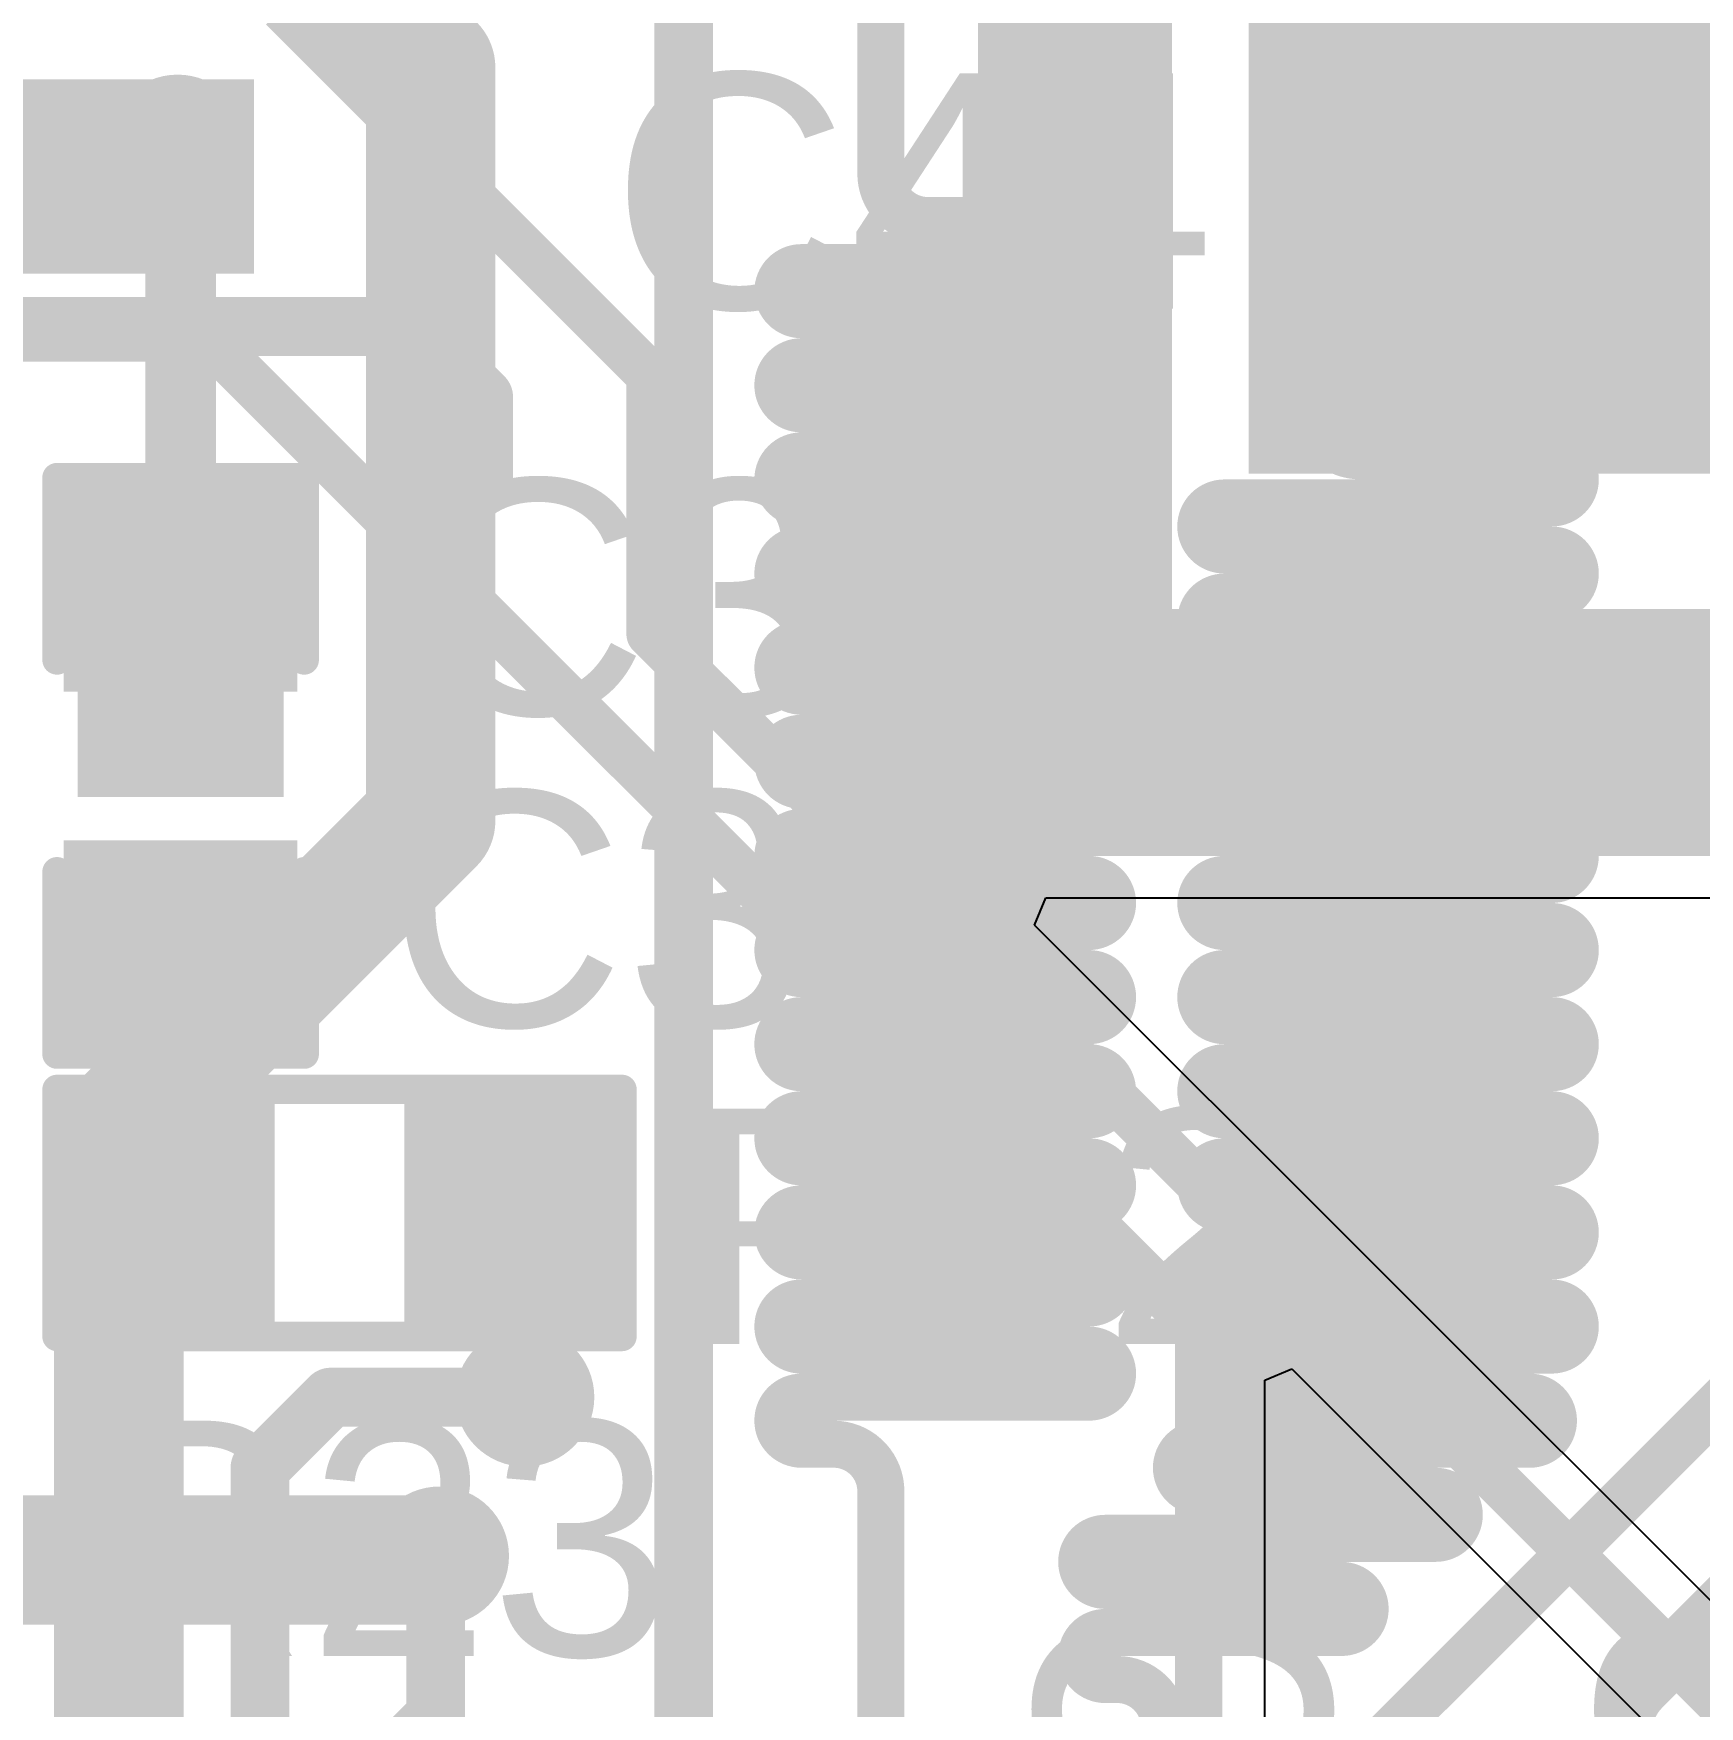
# Model space of a CAD drawing. Header units: millimetres. Extents: x -0.43 to 2.06, y -0.4 to 2.49.
# Drawn here: x 0.9115 to 1.1946, y 1.4304 to 1.7148 of the extents above; entities that cross this region are included whole.
import ezdxf

# ---------------------------------------------------------------- set-up
doc = ezdxf.new("R2010")
doc.units = ezdxf.units.MM
doc.header["$MEASUREMENT"] = 0
for name, color, linetype in [('BottomLayer', 5, 'Continuous'), ('TopLayer', 1, 'Continuous'), ('TopOverlay', 2, 'Continuous'), ('TopPaste', 8, 'Continuous'), ('TopSolder', 216, 'Continuous'), ('ViaHoleLayer', 16, 'Continuous')]:
    doc.layers.add(name, color=color, linetype=linetype)
doc.styles.add('Arial', font='', dxfattribs={"height": 0.2})
doc.styles.get('Arial').set_extended_font_data('Arial')

# ---------------------------------------------------------------- blocks, each defined once
blk = doc.blocks.new('RES_0603_73')
at = {"layer": 'TopLayer'}
for points in [[(-0.015, 0.0175), (-0.015, -0.0175), (-0.045, -0.0175), (-0.045, 0.0175)], [(0.045, 0.0175), (0.045, -0.0175), (0.015, -0.0175), (0.015, 0.0175)]]:
    blk.add_hatch(color=1, dxfattribs=at).paths.add_polyline_path(points)
at = {"layer": 'TopPaste'}
for points in [[(-0.015, 0.0175), (-0.015, -0.0175), (-0.045, -0.0175), (-0.045, 0.0175)], [(0.045, 0.0175), (0.045, -0.0175), (0.015, -0.0175), (0.015, 0.0175)]]:
    blk.add_hatch(color=8, dxfattribs=at).paths.add_polyline_path(points)
at = {"layer": 'TopSolder'}
for points in [[(-0.011, 0.0215), (-0.011, -0.0215), (-0.049, -0.0215), (-0.049, 0.0215)], [(0.049, 0.0215), (0.049, -0.0215), (0.011, -0.0215), (0.011, 0.0215)]]:
    blk.add_hatch(color=216, dxfattribs=at).paths.add_polyline_path(points)
at = {"layer": 'TopOverlay', "const_width": 0.005}
for points in [[(0.048, 0.021), (-0.048, 0.021)], [(-0.048, 0.021), (-0.048, -0.021)], [(0.048, 0.021), (0.048, -0.021)], [(0.048, -0.021), (-0.048, -0.021)]]:
    blk.add_lwpolyline(points, dxfattribs=at)
at = {"layer": 'TopOverlay', "const_width": 0.0025}
for points in [[(-0.04925, 0.021, 1), (-0.04675, 0.021, 1)], [(-0.04925, 0.021, 1), (-0.04675, 0.021, 1)], [(0.04675, 0.021, 1), (0.04925, 0.021, 1)], [(0.04675, 0.021, 1), (0.04925, 0.021, 1)], [(-0.04925, -0.021, 1), (-0.04675, -0.021, 1)], [(-0.04925, -0.021, 1), (-0.04675, -0.021, 1)], [(0.04675, -0.021, 1), (0.04925, -0.021, 1)], [(0.04675, -0.021, 1), (0.04925, -0.021, 1)]]:
    blk.add_lwpolyline(points, format="xyb", close=True, dxfattribs=at)
blk = doc.blocks.new('CAP_0603_126')
at = {"layer": 'TopLayer'}
for points in [[(-0.015, 0.0175), (-0.015, -0.0175), (-0.045, -0.0175), (-0.045, 0.0175)], [(0.045, 0.0175), (0.045, -0.0175), (0.015, -0.0175), (0.015, 0.0175)]]:
    blk.add_hatch(color=1, dxfattribs=at).paths.add_polyline_path(points)
at = {"layer": 'TopPaste'}
for points in [[(-0.015, 0.0175), (-0.015, -0.0175), (-0.045, -0.0175), (-0.045, 0.0175)], [(0.045, 0.0175), (0.045, -0.0175), (0.015, -0.0175), (0.015, 0.0175)]]:
    blk.add_hatch(color=8, dxfattribs=at).paths.add_polyline_path(points)
at = {"layer": 'TopSolder'}
for points in [[(-0.01264, 0.01986), (-0.01264, -0.01986), (-0.04736, -0.01986), (-0.04736, 0.01986)], [(0.04736, 0.01986), (0.04736, -0.01986), (0.01264, -0.01986), (0.01264, 0.01986)]]:
    blk.add_hatch(color=216, dxfattribs=at).paths.add_polyline_path(points)
at = {"layer": 'TopOverlay', "const_width": 0.005}
for points in [[(-0.049, -0.021), (-0.049, 0.021)], [(-0.018, 0.021), (-0.049, 0.021)], [(0.049, 0.021), (0.018, 0.021)], [(0.049, -0.021), (0.049, 0.021)], [(-0.018, -0.021), (-0.049, -0.021)], [(0.049, -0.021), (0.018, -0.021)]]:
    blk.add_lwpolyline(points, dxfattribs=at)
at = {"layer": 'TopOverlay', "const_width": 0.0025}
for points in [[(-0.05025, 0.021, 1), (-0.04775, 0.021, 1)], [(-0.05025, 0.021, 1), (-0.04775, 0.021, 1)], [(-0.01925, 0.021, 1), (-0.01675, 0.021, 1)], [(0.01675, 0.021, 1), (0.01925, 0.021, 1)], [(0.04775, 0.021, 1), (0.05025, 0.021, 1)], [(0.04775, 0.021, 1), (0.05025, 0.021, 1)], [(-0.05025, -0.021, 1), (-0.04775, -0.021, 1)], [(-0.05025, -0.021, 1), (-0.04775, -0.021, 1)], [(-0.01925, -0.021, 1), (-0.01675, -0.021, 1)], [(0.01675, -0.021, 1), (0.01925, -0.021, 1)], [(0.04775, -0.021, 1), (0.05025, -0.021, 1)], [(0.04775, -0.021, 1), (0.05025, -0.021, 1)]]:
    blk.add_lwpolyline(points, format="xyb", close=True, dxfattribs=at)

msp = doc.modelspace()

# ---------------------------------------------------------------- hatches: boundary and pattern name
at = {"layer": 'BottomLayer'}
h = msp.add_hatch(color=5, dxfattribs=at)
edge = h.paths.add_edge_path()
edge.add_arc((0.936, 1.696), 0.01181, 0, 360)
h = msp.add_hatch(color=5, dxfattribs=at)
edge = h.paths.add_edge_path()
edge.add_arc((0.937, 1.599), 0.01181, 0, 360)
h = msp.add_hatch(color=5, dxfattribs=at)
edge = h.paths.add_edge_path()
edge.add_arc((0.995, 1.483), 0.01181, 0, 360)
h = msp.add_hatch(color=5, dxfattribs=at)
edge = h.paths.add_edge_path()
edge.add_arc((0.9805, 1.456), 0.01181, 0, 360)
at = {"layer": 'TopLayer'}
for points in [[(1.072, 1.808), (1.072, 1.575), (1.105, 1.575), (1.105, 1.808)], [(1.118, 1.64), (1.356, 1.64), (1.356, 1.739), (1.118, 1.739)], [(0.824, 1.674), (0.949, 1.674), (0.949, 1.707), (0.824, 1.707)], [(0.919, 1.585), (0.954, 1.585), (0.954, 1.633), (0.919, 1.633)], [(1.072, 1.575), (1.458, 1.575), (1.458, 1.617), (1.072, 1.617)]]:
    msp.add_hatch(color=1, dxfattribs=at).paths.add_polyline_path(points)
h = msp.add_hatch(color=1, dxfattribs=at)
edge = h.paths.add_edge_path()
edge.add_arc((0.936, 1.696), 0.01181, 0, 360)
h = msp.add_hatch(color=1, dxfattribs=at)
edge = h.paths.add_edge_path()
edge.add_arc((0.937, 1.599), 0.01181, 0, 360)
h = msp.add_hatch(color=1, dxfattribs=at)
edge = h.paths.add_edge_path()
edge.add_arc((0.995, 1.483), 0.01181, 0, 360)
h = msp.add_hatch(color=1, dxfattribs=at)
edge = h.paths.add_edge_path()
edge.add_arc((0.9805, 1.456), 0.01181, 0, 360)
at = {"layer": 'ViaHoleLayer'}
h = msp.add_hatch(color=16, dxfattribs=at)
edge = h.paths.add_edge_path()
edge.add_arc((0.936, 1.696), 0.00591, 0, 360)
h = msp.add_hatch(color=16, dxfattribs=at)
edge = h.paths.add_edge_path()
edge.add_arc((0.937, 1.599), 0.00591, 0, 360)
h = msp.add_hatch(color=16, dxfattribs=at)
edge = h.paths.add_edge_path()
edge.add_arc((0.995, 1.483), 0.00591, 0, 360)
h = msp.add_hatch(color=16, dxfattribs=at)
edge = h.paths.add_edge_path()
edge.add_arc((0.9805, 1.456), 0.00591, 0, 360)

# ---------------------------------------------------------------- linework, layer by layer
at = {"layer": 'BottomLayer'}
for points, const_width in [([(1.129, 1.67555), (1.217, 1.76355)], 0.008), ([(0.946, 1.742), (0.979, 1.709)], 0.022), ([(1.022, 1.401), (1.022, 1.726)], 0.01), ([(1.0555, 1.706), (1.0555, 1.7225)], 0.008), ([(0.979, 1.581), (0.979, 1.709)], 0.022), ([(1.0555, 1.691), (1.0555, 1.706)], 0.008), ([(0.936, 1.696), (0.9365, 1.6955)], 0.012), ([(0.9365, 1.5995), (0.9365, 1.6955)], 0.012), ([(1.0635, 1.683), (1.09087, 1.683)], 0.008), ([(1.042, 1.675), (1.09087, 1.675)], 0.008), ([(1.129, 1.665), (1.129, 1.67555)], 0.008), ([(1.042, 1.667), (1.09087, 1.667)], 0.008), ([(1.129, 1.651), (1.129, 1.665)], 0.008), ([(1.042, 1.659), (1.09087, 1.659)], 0.008), ([(1.042, 1.651), (1.09087, 1.651)], 0.008), ([(1.042, 1.643), (1.09087, 1.643)], 0.008), ([(1.137, 1.643), (1.1695, 1.643)], 0.008), ([(1.042, 1.635), (1.09087, 1.635)], 0.008), ([(1.11387, 1.635), (1.1695, 1.635)], 0.008), ([(1.042, 1.627), (1.09087, 1.627)], 0.008), ([(1.11387, 1.627), (1.1695, 1.627)], 0.008), ([(1.042, 1.619), (1.09087, 1.619)], 0.008), ([(1.11387, 1.619), (1.1695, 1.619)], 0.008), ([(1.042, 1.611), (1.09087, 1.611)], 0.008), ([(1.11387, 1.611), (1.1695, 1.611)], 0.008), ([(1.042, 1.603), (1.09087, 1.603)], 0.008), ([(1.11387, 1.603), (1.1695, 1.603)], 0.008), ([(0.9365, 1.5995), (0.937, 1.599)], 0.012), ([(1.042, 1.595), (1.09087, 1.595)], 0.008), ([(1.11387, 1.595), (1.1695, 1.595)], 0.008), ([(0.926, 1.528), (0.979, 1.581)], 0.022), ([(1.042, 1.587), (1.09087, 1.587)], 0.008), ([(1.11387, 1.587), (1.1695, 1.587)], 0.008), ([(1.042, 1.579), (1.09087, 1.579)], 0.008), ([(1.11387, 1.579), (1.1695, 1.579)], 0.008), ([(1.042, 1.571), (1.09087, 1.571)], 0.008), ([(1.11387, 1.571), (1.1695, 1.571)], 0.008), ([(1.042, 1.563), (1.09087, 1.563)], 0.008), ([(1.11387, 1.563), (1.1695, 1.563)], 0.008), ([(1.042, 1.555), (1.09087, 1.555)], 0.008), ([(1.11387, 1.555), (1.1695, 1.555)], 0.008), ([(1.042, 1.547), (1.09087, 1.547)], 0.008), ([(1.11387, 1.547), (1.1695, 1.547)], 0.008), ([(1.042, 1.539), (1.09087, 1.539)], 0.008), ([(1.11387, 1.539), (1.1695, 1.539)], 0.008), ([(0.926, 1.417), (0.926, 1.528)], 0.022), ([(1.042, 1.531), (1.09087, 1.531)], 0.008), ([(1.11387, 1.531), (1.1695, 1.531)], 0.008), ([(1.042, 1.523), (1.09087, 1.523)], 0.008), ([(1.11387, 1.523), (1.1695, 1.523)], 0.008), ([(1.042, 1.515), (1.09087, 1.515)], 0.008), ([(1.11387, 1.515), (1.1695, 1.515)], 0.008), ([(1.042, 1.507), (1.09087, 1.507)], 0.008), ([(1.11387, 1.507), (1.1695, 1.507)], 0.008), ([(1.042, 1.499), (1.09087, 1.499)], 0.008), ([(1.044, 1.328), (1.21469, 1.49869)], 0.008), ([(1.11387, 1.499), (1.1695, 1.499)], 0.008), ([(1.042, 1.491), (1.09087, 1.491)], 0.008), ([(1.11387, 1.491), (1.1695, 1.491)], 0.008), ([(0.95, 1.471), (0.962, 1.483)], 0.01), ([(0.962, 1.483), (0.995, 1.483)], 0.01), ([(1.042, 1.483), (1.09087, 1.483)], 0.008), ([(1.11387, 1.483), (1.16579, 1.483)], 0.008), ([(1.042, 1.475), (1.0475, 1.475)], 0.008), ([(1.10973, 1.475), (1.16579, 1.475)], 0.008), ([(0.95, 0.989), (0.95, 1.471)], 0.01), ([(1.0555, 1.463), (1.0555, 1.467)], 0.008), ([(1.10973, 1.467), (1.14979, 1.467)], 0.008), ([(1.0555, 1.418), (1.0555, 1.463)], 0.008), ([(1.09363, 1.459), (1.14979, 1.459)], 0.008), ([(0.97986, 1.42886), (0.97986, 1.45558)], 0.01), ([(1.18467, 1.43367), (1.2045, 1.4535)], 0.01), ([(1.09363, 1.451), (1.13379, 1.451)], 0.008), ([(1.09363, 1.443), (1.13379, 1.443)], 0.008), ([(1.09363, 1.435), (1.09569, 1.435)], 0.008), ([(0.9735, 1.4225), (0.97986, 1.42886)], 0.01)]:
    msp.add_lwpolyline(points, dxfattribs=dict(at, const_width=const_width))
for points, const_width in [([(0.9735, 1.709, 1), (0.9845, 1.709, 1)], 0.011), ([(0.9735, 1.709, 1), (0.9845, 1.709, 1)], 0.011), ([(1.0535, 1.706, 1), (1.0575, 1.706, 1)], 0.004), ([(1.0535, 1.706, 1), (1.0575, 1.706, 1)], 0.004), ([(0.933, 1.696, 1), (0.939, 1.696, 1)], 0.006), ([(0.9335, 1.6955, 1), (0.9395, 1.6955, 1)], 0.006), ([(0.9335, 1.6955, 1), (0.9395, 1.6955, 1)], 0.006), ([(1.0535, 1.691, 1), (1.0575, 1.691, 1)], 0.004), ([(1.0535, 1.691, 1), (1.0575, 1.691, 1)], 0.004), ([(1.0615, 1.683, 1), (1.0655, 1.683, 1)], 0.004), ([(1.0615, 1.683, 1), (1.0655, 1.683, 1)], 0.004), ([(1.08887, 1.683, 1), (1.09287, 1.683, 1)], 0.004), ([(1.08887, 1.683, 1), (1.09287, 1.683, 1)], 0.004), ([(1.04, 1.675, 1), (1.044, 1.675, 1)], 0.004), ([(1.04, 1.675, 1), (1.044, 1.675, 1)], 0.004), ([(1.08887, 1.675, 1), (1.09287, 1.675, 1)], 0.004), ([(1.08887, 1.675, 1), (1.09287, 1.675, 1)], 0.004), ([(1.127, 1.67555, 1), (1.131, 1.67555, 1)], 0.004), ([(1.127, 1.67555, 1), (1.131, 1.67555, 1)], 0.004), ([(1.04, 1.667, 1), (1.044, 1.667, 1)], 0.004), ([(1.04, 1.667, 1), (1.044, 1.667, 1)], 0.004), ([(1.08887, 1.667, 1), (1.09287, 1.667, 1)], 0.004), ([(1.08887, 1.667, 1), (1.09287, 1.667, 1)], 0.004), ([(1.127, 1.665, 1), (1.131, 1.665, 1)], 0.004), ([(1.127, 1.665, 1), (1.131, 1.665, 1)], 0.004), ([(1.04, 1.659, 1), (1.044, 1.659, 1)], 0.004), ([(1.04, 1.659, 1), (1.044, 1.659, 1)], 0.004), ([(1.08887, 1.659, 1), (1.09287, 1.659, 1)], 0.004), ([(1.08887, 1.659, 1), (1.09287, 1.659, 1)], 0.004), ([(1.04, 1.651, 1), (1.044, 1.651, 1)], 0.004), ([(1.04, 1.651, 1), (1.044, 1.651, 1)], 0.004), ([(1.08887, 1.651, 1), (1.09287, 1.651, 1)], 0.004), ([(1.08887, 1.651, 1), (1.09287, 1.651, 1)], 0.004), ([(1.127, 1.651, 1), (1.131, 1.651, 1)], 0.004), ([(1.127, 1.651, 1), (1.131, 1.651, 1)], 0.004), ([(1.04, 1.643, 1), (1.044, 1.643, 1)], 0.004), ([(1.04, 1.643, 1), (1.044, 1.643, 1)], 0.004), ([(1.08887, 1.643, 1), (1.09287, 1.643, 1)], 0.004), ([(1.08887, 1.643, 1), (1.09287, 1.643, 1)], 0.004), ([(1.135, 1.643, 1), (1.139, 1.643, 1)], 0.004), ([(1.135, 1.643, 1), (1.139, 1.643, 1)], 0.004), ([(1.1675, 1.643, 1), (1.1715, 1.643, 1)], 0.004), ([(1.1675, 1.643, 1), (1.1715, 1.643, 1)], 0.004), ([(1.04, 1.635, 1), (1.044, 1.635, 1)], 0.004), ([(1.04, 1.635, 1), (1.044, 1.635, 1)], 0.004), ([(1.08887, 1.635, 1), (1.09287, 1.635, 1)], 0.004), ([(1.08887, 1.635, 1), (1.09287, 1.635, 1)], 0.004), ([(1.11187, 1.635, 1), (1.11587, 1.635, 1)], 0.004), ([(1.11187, 1.635, 1), (1.11587, 1.635, 1)], 0.004), ([(1.1675, 1.635, 1), (1.1715, 1.635, 1)], 0.004), ([(1.1675, 1.635, 1), (1.1715, 1.635, 1)], 0.004), ([(1.04, 1.627, 1), (1.044, 1.627, 1)], 0.004), ([(1.04, 1.627, 1), (1.044, 1.627, 1)], 0.004), ([(1.08887, 1.627, 1), (1.09287, 1.627, 1)], 0.004), ([(1.08887, 1.627, 1), (1.09287, 1.627, 1)], 0.004), ([(1.11187, 1.627, 1), (1.11587, 1.627, 1)], 0.004), ([(1.11187, 1.627, 1), (1.11587, 1.627, 1)], 0.004), ([(1.1675, 1.627, 1), (1.1715, 1.627, 1)], 0.004), ([(1.1675, 1.627, 1), (1.1715, 1.627, 1)], 0.004), ([(1.04, 1.619, 1), (1.044, 1.619, 1)], 0.004), ([(1.04, 1.619, 1), (1.044, 1.619, 1)], 0.004), ([(1.08887, 1.619, 1), (1.09287, 1.619, 1)], 0.004), ([(1.08887, 1.619, 1), (1.09287, 1.619, 1)], 0.004), ([(1.11187, 1.619, 1), (1.11587, 1.619, 1)], 0.004), ([(1.11187, 1.619, 1), (1.11587, 1.619, 1)], 0.004), ([(1.1675, 1.619, 1), (1.1715, 1.619, 1)], 0.004), ([(1.1675, 1.619, 1), (1.1715, 1.619, 1)], 0.004), ([(1.04, 1.611, 1), (1.044, 1.611, 1)], 0.004), ([(1.04, 1.611, 1), (1.044, 1.611, 1)], 0.004), ([(1.08887, 1.611, 1), (1.09287, 1.611, 1)], 0.004), ([(1.08887, 1.611, 1), (1.09287, 1.611, 1)], 0.004), ([(1.11187, 1.611, 1), (1.11587, 1.611, 1)], 0.004), ([(1.11187, 1.611, 1), (1.11587, 1.611, 1)], 0.004), ([(1.1675, 1.611, 1), (1.1715, 1.611, 1)], 0.004), ([(1.1675, 1.611, 1), (1.1715, 1.611, 1)], 0.004), ([(1.04, 1.603, 1), (1.044, 1.603, 1)], 0.004), ([(1.04, 1.603, 1), (1.044, 1.603, 1)], 0.004), ([(1.08887, 1.603, 1), (1.09287, 1.603, 1)], 0.004), ([(1.08887, 1.603, 1), (1.09287, 1.603, 1)], 0.004), ([(1.11187, 1.603, 1), (1.11587, 1.603, 1)], 0.004), ([(1.11187, 1.603, 1), (1.11587, 1.603, 1)], 0.004), ([(1.1675, 1.603, 1), (1.1715, 1.603, 1)], 0.004), ([(1.1675, 1.603, 1), (1.1715, 1.603, 1)], 0.004), ([(0.9335, 1.5995, 1), (0.9395, 1.5995, 1)], 0.006), ([(0.9335, 1.5995, 1), (0.9395, 1.5995, 1)], 0.006), ([(0.934, 1.599, 1), (0.94, 1.599, 1)], 0.006), ([(1.04, 1.595, 1), (1.044, 1.595, 1)], 0.004), ([(1.04, 1.595, 1), (1.044, 1.595, 1)], 0.004), ([(1.08887, 1.595, 1), (1.09287, 1.595, 1)], 0.004), ([(1.08887, 1.595, 1), (1.09287, 1.595, 1)], 0.004), ([(1.11187, 1.595, 1), (1.11587, 1.595, 1)], 0.004), ([(1.11187, 1.595, 1), (1.11587, 1.595, 1)], 0.004), ([(1.1675, 1.595, 1), (1.1715, 1.595, 1)], 0.004), ([(1.1675, 1.595, 1), (1.1715, 1.595, 1)], 0.004), ([(0.9735, 1.581, 1), (0.9845, 1.581, 1)], 0.011), ([(0.9735, 1.581, 1), (0.9845, 1.581, 1)], 0.011), ([(1.04, 1.587, 1), (1.044, 1.587, 1)], 0.004), ([(1.04, 1.587, 1), (1.044, 1.587, 1)], 0.004), ([(1.08887, 1.587, 1), (1.09287, 1.587, 1)], 0.004), ([(1.08887, 1.587, 1), (1.09287, 1.587, 1)], 0.004), ([(1.11187, 1.587, 1), (1.11587, 1.587, 1)], 0.004), ([(1.11187, 1.587, 1), (1.11587, 1.587, 1)], 0.004), ([(1.1675, 1.587, 1), (1.1715, 1.587, 1)], 0.004), ([(1.1675, 1.587, 1), (1.1715, 1.587, 1)], 0.004), ([(1.04, 1.579, 1), (1.044, 1.579, 1)], 0.004), ([(1.04, 1.579, 1), (1.044, 1.579, 1)], 0.004), ([(1.08887, 1.579, 1), (1.09287, 1.579, 1)], 0.004), ([(1.08887, 1.579, 1), (1.09287, 1.579, 1)], 0.004), ([(1.11187, 1.579, 1), (1.11587, 1.579, 1)], 0.004), ([(1.11187, 1.579, 1), (1.11587, 1.579, 1)], 0.004), ([(1.1675, 1.579, 1), (1.1715, 1.579, 1)], 0.004), ([(1.1675, 1.579, 1), (1.1715, 1.579, 1)], 0.004), ([(1.04, 1.571, 1), (1.044, 1.571, 1)], 0.004), ([(1.04, 1.571, 1), (1.044, 1.571, 1)], 0.004), ([(1.08887, 1.571, 1), (1.09287, 1.571, 1)], 0.004), ([(1.08887, 1.571, 1), (1.09287, 1.571, 1)], 0.004), ([(1.11187, 1.571, 1), (1.11587, 1.571, 1)], 0.004), ([(1.11187, 1.571, 1), (1.11587, 1.571, 1)], 0.004), ([(1.1675, 1.571, 1), (1.1715, 1.571, 1)], 0.004), ([(1.1675, 1.571, 1), (1.1715, 1.571, 1)], 0.004), ([(1.04, 1.563, 1), (1.044, 1.563, 1)], 0.004), ([(1.04, 1.563, 1), (1.044, 1.563, 1)], 0.004), ([(1.08887, 1.563, 1), (1.09287, 1.563, 1)], 0.004), ([(1.08887, 1.563, 1), (1.09287, 1.563, 1)], 0.004), ([(1.11187, 1.563, 1), (1.11587, 1.563, 1)], 0.004), ([(1.11187, 1.563, 1), (1.11587, 1.563, 1)], 0.004), ([(1.1675, 1.563, 1), (1.1715, 1.563, 1)], 0.004), ([(1.1675, 1.563, 1), (1.1715, 1.563, 1)], 0.004), ([(1.04, 1.555, 1), (1.044, 1.555, 1)], 0.004), ([(1.04, 1.555, 1), (1.044, 1.555, 1)], 0.004), ([(1.08887, 1.555, 1), (1.09287, 1.555, 1)], 0.004), ([(1.08887, 1.555, 1), (1.09287, 1.555, 1)], 0.004), ([(1.11187, 1.555, 1), (1.11587, 1.555, 1)], 0.004), ([(1.11187, 1.555, 1), (1.11587, 1.555, 1)], 0.004), ([(1.1675, 1.555, 1), (1.1715, 1.555, 1)], 0.004), ([(1.1675, 1.555, 1), (1.1715, 1.555, 1)], 0.004), ([(1.04, 1.547, 1), (1.044, 1.547, 1)], 0.004), ([(1.04, 1.547, 1), (1.044, 1.547, 1)], 0.004), ([(1.08887, 1.547, 1), (1.09287, 1.547, 1)], 0.004), ([(1.08887, 1.547, 1), (1.09287, 1.547, 1)], 0.004), ([(1.11187, 1.547, 1), (1.11587, 1.547, 1)], 0.004), ([(1.11187, 1.547, 1), (1.11587, 1.547, 1)], 0.004), ([(1.1675, 1.547, 1), (1.1715, 1.547, 1)], 0.004), ([(1.1675, 1.547, 1), (1.1715, 1.547, 1)], 0.004), ([(1.04, 1.539, 1), (1.044, 1.539, 1)], 0.004), ([(1.04, 1.539, 1), (1.044, 1.539, 1)], 0.004), ([(1.08887, 1.539, 1), (1.09287, 1.539, 1)], 0.004), ([(1.08887, 1.539, 1), (1.09287, 1.539, 1)], 0.004), ([(1.11187, 1.539, 1), (1.11587, 1.539, 1)], 0.004), ([(1.11187, 1.539, 1), (1.11587, 1.539, 1)], 0.004), ([(1.1675, 1.539, 1), (1.1715, 1.539, 1)], 0.004), ([(1.1675, 1.539, 1), (1.1715, 1.539, 1)], 0.004), ([(0.9205, 1.528, 1), (0.9315, 1.528, 1)], 0.011), ([(0.9205, 1.528, 1), (0.9315, 1.528, 1)], 0.011), ([(1.04, 1.531, 1), (1.044, 1.531, 1)], 0.004), ([(1.04, 1.531, 1), (1.044, 1.531, 1)], 0.004), ([(1.08887, 1.531, 1), (1.09287, 1.531, 1)], 0.004), ([(1.08887, 1.531, 1), (1.09287, 1.531, 1)], 0.004), ([(1.11187, 1.531, 1), (1.11587, 1.531, 1)], 0.004), ([(1.11187, 1.531, 1), (1.11587, 1.531, 1)], 0.004), ([(1.1675, 1.531, 1), (1.1715, 1.531, 1)], 0.004), ([(1.1675, 1.531, 1), (1.1715, 1.531, 1)], 0.004), ([(1.04, 1.523, 1), (1.044, 1.523, 1)], 0.004), ([(1.04, 1.523, 1), (1.044, 1.523, 1)], 0.004), ([(1.08887, 1.523, 1), (1.09287, 1.523, 1)], 0.004), ([(1.08887, 1.523, 1), (1.09287, 1.523, 1)], 0.004), ([(1.11187, 1.523, 1), (1.11587, 1.523, 1)], 0.004), ([(1.11187, 1.523, 1), (1.11587, 1.523, 1)], 0.004), ([(1.1675, 1.523, 1), (1.1715, 1.523, 1)], 0.004), ([(1.1675, 1.523, 1), (1.1715, 1.523, 1)], 0.004), ([(1.04, 1.515, 1), (1.044, 1.515, 1)], 0.004), ([(1.04, 1.515, 1), (1.044, 1.515, 1)], 0.004), ([(1.08887, 1.515, 1), (1.09287, 1.515, 1)], 0.004), ([(1.08887, 1.515, 1), (1.09287, 1.515, 1)], 0.004), ([(1.11187, 1.515, 1), (1.11587, 1.515, 1)], 0.004), ([(1.11187, 1.515, 1), (1.11587, 1.515, 1)], 0.004), ([(1.1675, 1.515, 1), (1.1715, 1.515, 1)], 0.004), ([(1.1675, 1.515, 1), (1.1715, 1.515, 1)], 0.004), ([(1.04, 1.507, 1), (1.044, 1.507, 1)], 0.004), ([(1.04, 1.507, 1), (1.044, 1.507, 1)], 0.004), ([(1.08887, 1.507, 1), (1.09287, 1.507, 1)], 0.004), ([(1.08887, 1.507, 1), (1.09287, 1.507, 1)], 0.004), ([(1.11187, 1.507, 1), (1.11587, 1.507, 1)], 0.004), ([(1.11187, 1.507, 1), (1.11587, 1.507, 1)], 0.004), ([(1.1675, 1.507, 1), (1.1715, 1.507, 1)], 0.004), ([(1.1675, 1.507, 1), (1.1715, 1.507, 1)], 0.004), ([(1.04, 1.499, 1), (1.044, 1.499, 1)], 0.004), ([(1.04, 1.499, 1), (1.044, 1.499, 1)], 0.004), ([(1.08887, 1.499, 1), (1.09287, 1.499, 1)], 0.004), ([(1.08887, 1.499, 1), (1.09287, 1.499, 1)], 0.004), ([(1.11187, 1.499, 1), (1.11587, 1.499, 1)], 0.004), ([(1.11187, 1.499, 1), (1.11587, 1.499, 1)], 0.004), ([(1.1675, 1.499, 1), (1.1715, 1.499, 1)], 0.004), ([(1.1675, 1.499, 1), (1.1715, 1.499, 1)], 0.004), ([(1.04, 1.491, 1), (1.044, 1.491, 1)], 0.004), ([(1.04, 1.491, 1), (1.044, 1.491, 1)], 0.004), ([(1.08887, 1.491, 1), (1.09287, 1.491, 1)], 0.004), ([(1.08887, 1.491, 1), (1.09287, 1.491, 1)], 0.004), ([(1.11187, 1.491, 1), (1.11587, 1.491, 1)], 0.004), ([(1.11187, 1.491, 1), (1.11587, 1.491, 1)], 0.004), ([(1.1675, 1.491, 1), (1.1715, 1.491, 1)], 0.004), ([(1.1675, 1.491, 1), (1.1715, 1.491, 1)], 0.004), ([(0.9595, 1.483, 1), (0.9645, 1.483, 1)], 0.005), ([(0.9595, 1.483, 1), (0.9645, 1.483, 1)], 0.005), ([(0.9925, 1.483, 1), (0.9975, 1.483, 1)], 0.005), ([(1.04, 1.483, 1), (1.044, 1.483, 1)], 0.004), ([(1.04, 1.483, 1), (1.044, 1.483, 1)], 0.004), ([(1.08887, 1.483, 1), (1.09287, 1.483, 1)], 0.004), ([(1.08887, 1.483, 1), (1.09287, 1.483, 1)], 0.004), ([(1.11187, 1.483, 1), (1.11587, 1.483, 1)], 0.004), ([(1.11187, 1.483, 1), (1.11587, 1.483, 1)], 0.004), ([(1.16379, 1.483, 1), (1.16779, 1.483, 1)], 0.004), ([(1.16379, 1.483, 1), (1.16779, 1.483, 1)], 0.004), ([(1.04, 1.475, 1), (1.044, 1.475, 1)], 0.004), ([(1.04, 1.475, 1), (1.044, 1.475, 1)], 0.004), ([(1.0455, 1.475, 1), (1.0495, 1.475, 1)], 0.004), ([(1.0455, 1.475, 1), (1.0495, 1.475, 1)], 0.004), ([(1.10773, 1.475, 1), (1.11173, 1.475, 1)], 0.004), ([(1.10773, 1.475, 1), (1.11173, 1.475, 1)], 0.004), ([(1.16379, 1.475, 1), (1.16779, 1.475, 1)], 0.004), ([(1.16379, 1.475, 1), (1.16779, 1.475, 1)], 0.004), ([(0.9475, 1.471, 1), (0.9525, 1.471, 1)], 0.005), ([(0.9475, 1.471, 1), (0.9525, 1.471, 1)], 0.005), ([(1.0535, 1.467, 1), (1.0575, 1.467, 1)], 0.004), ([(1.0535, 1.467, 1), (1.0575, 1.467, 1)], 0.004), ([(1.10773, 1.467, 1), (1.11173, 1.467, 1)], 0.004), ([(1.10773, 1.467, 1), (1.11173, 1.467, 1)], 0.004), ([(1.14779, 1.467, 1), (1.15179, 1.467, 1)], 0.004), ([(1.14779, 1.467, 1), (1.15179, 1.467, 1)], 0.004), ([(1.0535, 1.463, 1), (1.0575, 1.463, 1)], 0.004), ([(1.0535, 1.463, 1), (1.0575, 1.463, 1)], 0.004), ([(1.09163, 1.459, 1), (1.09563, 1.459, 1)], 0.004), ([(1.09163, 1.459, 1), (1.09563, 1.459, 1)], 0.004), ([(1.14779, 1.459, 1), (1.15179, 1.459, 1)], 0.004), ([(1.14779, 1.459, 1), (1.15179, 1.459, 1)], 0.004), ([(0.97736, 1.45558, 1), (0.98236, 1.45558, 1)], 0.005), ([(1.09163, 1.451, 1), (1.09563, 1.451, 1)], 0.004), ([(1.09163, 1.451, 1), (1.09563, 1.451, 1)], 0.004), ([(1.13179, 1.451, 1), (1.13579, 1.451, 1)], 0.004), ([(1.13179, 1.451, 1), (1.13579, 1.451, 1)], 0.004), ([(1.09163, 1.443, 1), (1.09563, 1.443, 1)], 0.004), ([(1.09163, 1.443, 1), (1.09563, 1.443, 1)], 0.004), ([(1.13179, 1.443, 1), (1.13579, 1.443, 1)], 0.004), ([(1.13179, 1.443, 1), (1.13579, 1.443, 1)], 0.004), ([(1.09163, 1.435, 1), (1.09563, 1.435, 1)], 0.004), ([(1.09163, 1.435, 1), (1.09563, 1.435, 1)], 0.004), ([(1.09369, 1.435, 1), (1.09769, 1.435, 1)], 0.004), ([(1.09369, 1.435, 1), (1.09769, 1.435, 1)], 0.004), ([(1.18217, 1.43367, 1), (1.18717, 1.43367, 1)], 0.005), ([(1.18217, 1.43367, 1), (1.18717, 1.43367, 1)], 0.005), ([(0.97736, 1.42886, 1), (0.98236, 1.42886, 1)], 0.005), ([(0.97736, 1.42886, 1), (0.98236, 1.42886, 1)], 0.005)]:
    msp.add_lwpolyline(points, format="xyb", close=True, dxfattribs=dict(at, const_width=const_width))
for points, const_width in [([(1.0635, 1.683, -0.414214), (1.0555, 1.691)], 0.008), ([(1.09087, 1.683, -1), (1.09087, 1.675)], 0.008), ([(1.042, 1.667, -1), (1.042, 1.675)], 0.008), ([(1.09087, 1.667, -1), (1.09087, 1.659)], 0.008), ([(1.042, 1.651, -1), (1.042, 1.659)], 0.008), ([(1.09087, 1.651, -1), (1.09087, 1.643)], 0.008), ([(1.137, 1.643, -0.414214), (1.129, 1.651)], 0.008), ([(1.042, 1.635, -1), (1.042, 1.643)], 0.008), ([(1.1695, 1.643, -1), (1.1695, 1.635)], 0.008), ([(1.09087, 1.635, -1), (1.09087, 1.627)], 0.008), ([(1.11387, 1.627, -1), (1.11387, 1.635)], 0.008), ([(1.042, 1.619, -1), (1.042, 1.627)], 0.008), ([(1.1695, 1.627, -1), (1.1695, 1.619)], 0.008), ([(1.09087, 1.619, -1), (1.09087, 1.611)], 0.008), ([(1.11387, 1.611, -1), (1.11387, 1.619)], 0.008), ([(1.042, 1.603, -1), (1.042, 1.611)], 0.008), ([(1.1695, 1.611, -1), (1.1695, 1.603)], 0.008), ([(1.09087, 1.603, -1), (1.09087, 1.595)], 0.008), ([(1.11387, 1.595, -1), (1.11387, 1.603)], 0.008), ([(1.042, 1.587, -1), (1.042, 1.595)], 0.008), ([(1.1695, 1.595, -1), (1.1695, 1.587)], 0.008), ([(1.09087, 1.587, -1), (1.09087, 1.579)], 0.008), ([(1.11387, 1.579, -1), (1.11387, 1.587)], 0.008), ([(1.042, 1.571, -1), (1.042, 1.579)], 0.008), ([(1.1695, 1.579, -1), (1.1695, 1.571)], 0.008), ([(1.09087, 1.571, -1), (1.09087, 1.563)], 0.008), ([(1.11387, 1.563, -1), (1.11387, 1.571)], 0.008), ([(1.042, 1.555, -1), (1.042, 1.563)], 0.008), ([(1.1695, 1.563, -1), (1.1695, 1.555)], 0.008), ([(1.09087, 1.555, -1), (1.09087, 1.547)], 0.008), ([(1.11387, 1.547, -1), (1.11387, 1.555)], 0.008), ([(1.042, 1.539, -1), (1.042, 1.547)], 0.008), ([(1.1695, 1.547, -1), (1.1695, 1.539)], 0.008), ([(1.09087, 1.539, -1), (1.09087, 1.531)], 0.008), ([(1.11387, 1.531, -1), (1.11387, 1.539)], 0.008), ([(1.042, 1.523, -1), (1.042, 1.531)], 0.008), ([(1.1695, 1.531, -1), (1.1695, 1.523)], 0.008), ([(1.09087, 1.523, -1), (1.09087, 1.515)], 0.008), ([(1.11387, 1.515, -1), (1.11387, 1.523)], 0.008), ([(1.042, 1.507, -1), (1.042, 1.515)], 0.008), ([(1.1695, 1.515, -1), (1.1695, 1.507)], 0.008), ([(1.09087, 1.507, -1), (1.09087, 1.499)], 0.008), ([(1.11387, 1.499, -1), (1.11387, 1.507)], 0.008), ([(1.042, 1.491, -1), (1.042, 1.499)], 0.008), ([(1.1695, 1.499, -1), (1.1695, 1.491)], 0.008), ([(1.09087, 1.491, -1), (1.09087, 1.483)], 0.008), ([(1.11387, 1.483, -1), (1.11387, 1.491)], 0.008), ([(1.042, 1.475, -1), (1.042, 1.483)], 0.008), ([(1.16579, 1.483, -1), (1.16579, 1.475)], 0.008), ([(1.0475, 1.475, -0.414214), (1.0555, 1.467)], 0.008), ([(1.10973, 1.467, -1), (1.10973, 1.475)], 0.008), ([(1.14979, 1.467, -1), (1.14979, 1.459)], 0.008), ([(1.09363, 1.451, -1), (1.09363, 1.459)], 0.008), ([(1.13379, 1.451, -1), (1.13379, 1.443)], 0.008), ([(1.09363, 1.435, -1), (1.09363, 1.443)], 0.008), ([(1.09569, 1.435, -0.668182), (1.10134, 1.42134)], 0.008), ([(1.18467, 1.41953, -0.414218), (1.18467, 1.43367)], 0.01)]:
    msp.add_lwpolyline(points, format="xyb", dxfattribs=dict(at, const_width=const_width))
at = {"layer": 'TopLayer'}
for p, q in [((1.08162, 1.56324), (1.08353, 1.56786)), ((1.08353, 1.56786), (1.458, 1.56786)), ((1.21144, 1.43342), (1.08162, 1.56324)), ((1.12073, 1.48588), (1.12535, 1.48779)), ((1.12535, 1.48779), (1.1923, 1.42084)), ((1.12073, 1.32231), (1.12073, 1.48588))]:
    msp.add_line(p, q, dxfattribs=at)
for points, const_width in [([(0.95384, 1.71916), (1.01626, 1.65674)], 0.008), ([(0.935, 1.695), (0.936, 1.696)], 0.008), ([(0.807, 1.663), (0.941, 1.663)], 0.008), ([(0.941, 1.663), (1.10951, 1.49449)], 0.008), ([(1.01626, 1.61274), (1.01626, 1.65674)], 0.008), ([(0.93676, 1.61794), (0.93982, 1.621)], 0.012), ([(0.93676, 1.59924), (0.93676, 1.61794)], 0.012), ([(1.01626, 1.61274), (1.20351, 1.42549)], 0.008), ([(0.93676, 1.59924), (0.937, 1.599)], 0.012), ([(0.93501, 1.56081), (0.93651, 1.56231)], 0.02), ([(0.93501, 1.51781), (0.93501, 1.56081)], 0.02), ([(0.93351, 1.51631), (0.93501, 1.51781)], 0.02), ([(0.99351, 1.51631), (0.99426, 1.51556)], 0.012), ([(0.99426, 1.48374), (0.99426, 1.51556)], 0.012), ([(1.10951, 1.28531), (1.10951, 1.49449)], 0.008), ([(0.99426, 1.48374), (0.995, 1.483)], 0.012), ([(0.88651, 1.45531), (0.97937, 1.45531)], 0.022), ([(0.97937, 1.45531), (0.97975, 1.45569)], 0.022), ([(0.97975, 1.45569), (0.97997, 1.45547)], 0.022)]:
    msp.add_lwpolyline(points, dxfattribs=dict(at, const_width=const_width))
for points, const_width in [([(0.933, 1.695, 1), (0.937, 1.695, 1)], 0.004), ([(0.934, 1.696, 1), (0.938, 1.696, 1)], 0.004), ([(0.939, 1.663, 1), (0.943, 1.663, 1)], 0.004), ([(0.939, 1.663, 1), (0.943, 1.663, 1)], 0.004), ([(1.01426, 1.65674, 1), (1.01826, 1.65674, 1)], 0.004), ([(1.01426, 1.65674, 1), (1.01826, 1.65674, 1)], 0.004), ([(0.93682, 1.621, 1), (0.94282, 1.621, 1)], 0.006), ([(0.93376, 1.61794, 1), (0.93976, 1.61794, 1)], 0.006), ([(0.93376, 1.61794, 1), (0.93976, 1.61794, 1)], 0.006), ([(1.01426, 1.61274, 1), (1.01826, 1.61274, 1)], 0.004), ([(1.01426, 1.61274, 1), (1.01826, 1.61274, 1)], 0.004), ([(0.93376, 1.59924, 1), (0.93976, 1.59924, 1)], 0.006), ([(0.93376, 1.59924, 1), (0.93976, 1.59924, 1)], 0.006), ([(0.934, 1.599, 1), (0.94, 1.599, 1)], 0.006), ([(0.93001, 1.56081, 1), (0.94001, 1.56081, 1)], 0.01), ([(0.93001, 1.56081, 1), (0.94001, 1.56081, 1)], 0.01), ([(0.93151, 1.56231, 1), (0.94151, 1.56231, 1)], 0.01), ([(0.93001, 1.51781, 1), (0.94001, 1.51781, 1)], 0.01), ([(0.93001, 1.51781, 1), (0.94001, 1.51781, 1)], 0.01), ([(0.92851, 1.51631, 1), (0.93851, 1.51631, 1)], 0.01), ([(0.99051, 1.51631, 1), (0.99651, 1.51631, 1)], 0.006), ([(0.99126, 1.51556, 1), (0.99726, 1.51556, 1)], 0.006), ([(0.99126, 1.51556, 1), (0.99726, 1.51556, 1)], 0.006), ([(1.10751, 1.49449, 1), (1.11151, 1.49449, 1)], 0.004), ([(1.10751, 1.49449, 1), (1.11151, 1.49449, 1)], 0.004), ([(0.99126, 1.48374, 1), (0.99726, 1.48374, 1)], 0.006), ([(0.99126, 1.48374, 1), (0.99726, 1.48374, 1)], 0.006), ([(0.992, 1.483, 1), (0.998, 1.483, 1)], 0.006), ([(0.97387, 1.45531, 1), (0.98487, 1.45531, 1)], 0.011), ([(0.97387, 1.45531, 1), (0.98487, 1.45531, 1)], 0.011), ([(0.97425, 1.45569, 1), (0.98525, 1.45569, 1)], 0.011), ([(0.97425, 1.45569, 1), (0.98525, 1.45569, 1)], 0.011), ([(0.97447, 1.45547, 1), (0.98547, 1.45547, 1)], 0.011)]:
    msp.add_lwpolyline(points, format="xyb", close=True, dxfattribs=dict(at, const_width=const_width))
at = {"layer": 'TopOverlay', "const_width": 0.01}
for points in [[(0.896, 1.665), (0.975, 1.665)], [(0.975, 1.665), (0.976, 1.664)], [(0.976, 1.664), (0.977, 1.664)], [(0.977, 1.664), (0.988, 1.653)], [(0.988, 1.639), (0.988, 1.653)], [(0.987, 1.638), (0.988, 1.639)]]:
    msp.add_lwpolyline(points, dxfattribs=at)
at = {"layer": 'TopOverlay', "const_width": 0.005}
for points in [[(0.9725, 1.665, 1), (0.9775, 1.665, 1)], [(0.9725, 1.665, 1), (0.9775, 1.665, 1)], [(0.9735, 1.664, 1), (0.9785, 1.664, 1)], [(0.9735, 1.664, 1), (0.9785, 1.664, 1)], [(0.9745, 1.664, 1), (0.9795, 1.664, 1)], [(0.9745, 1.664, 1), (0.9795, 1.664, 1)], [(0.9855, 1.653, 1), (0.9905, 1.653, 1)], [(0.9855, 1.653, 1), (0.9905, 1.653, 1)], [(0.9855, 1.639, 1), (0.9905, 1.639, 1)], [(0.9855, 1.639, 1), (0.9905, 1.639, 1)], [(0.9845, 1.638, 1), (0.9895, 1.638, 1)]]:
    msp.add_lwpolyline(points, format="xyb", close=True, dxfattribs=at)

# ---------------------------------------------------------------- block references
for name, p, rotation in [('CAP_0603_126', (0.93651, 1.59031), 270), ('RES_0603_73', (0.96351, 1.51431), 180)]:
    msp.add_blockref(name, p, dxfattribs=dict(rotation=rotation))

# ---------------------------------------------------------------- texts
at = {"layer": 'TopOverlay', "style": 'Arial'}
for s, p in [('C44', (1.00968, 1.66801)), ('C34', (0.97568, 1.59901)), ('C33', (0.97168, 1.54601)), ('R22', (1.02168, 1.49201)), ('R23', (0.91768, 1.43901))]:
    msp.add_text(s, height=0.04, dxfattribs=at).set_placement(p)
for s, p in [('P10', (1.13184, 1.325)), ('P12', (1.22744, 1.325))]:
    msp.add_text(s, height=0.05, rotation=90, dxfattribs=at).set_placement(p)

doc.saveas('drawing.dxf')
